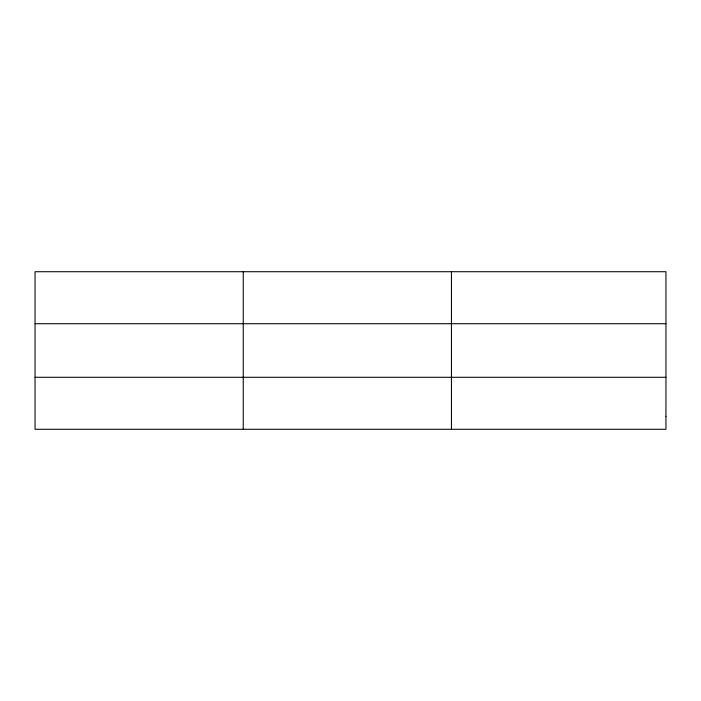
<?xml version="1.0" encoding="UTF-8"?>
<svg xmlns="http://www.w3.org/2000/svg" width="701" height="701" viewBox="0 0 701 701"><rect width="100%" height="100%" fill="white"/><g stroke="black" fill="none" stroke-linecap="round" stroke-linejoin="round"><path stroke-width="1.05" d="M243.247 271.716L243.247 429.284M451.444 271.716L451.444 429.284M35.05 323.713L665.95 323.713M35.05 377.287L665.95 377.287M665.95 416.28L665.95 429.284L35.05 429.284L35.05 271.716L665.95 271.716L665.95 416.28"/></g></svg>
